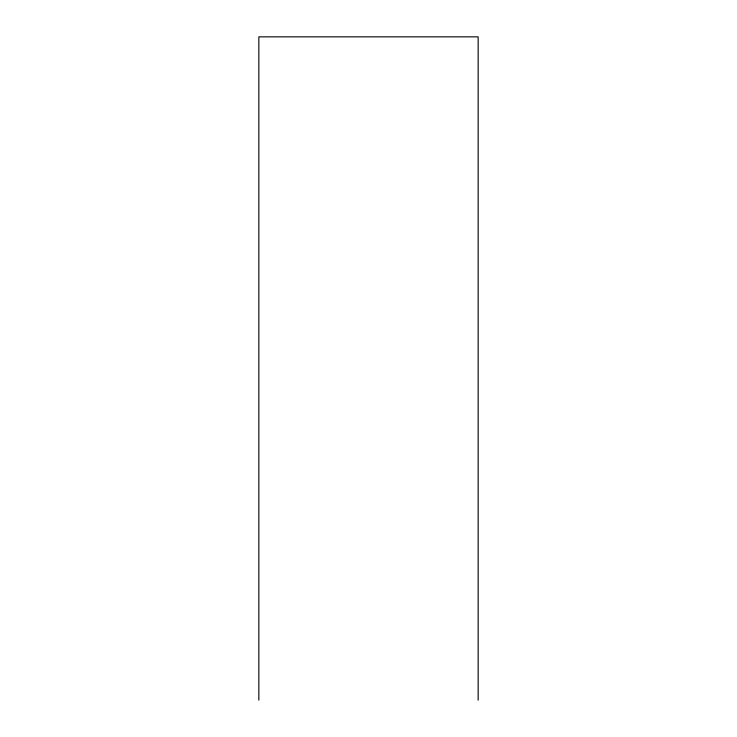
<?xml version="1.0" encoding="UTF-8"?>
<svg xmlns="http://www.w3.org/2000/svg" width="737" height="737" viewBox="0 0 737 737"><rect width="100%" height="100%" fill="white"/><g stroke="black" fill="none" stroke-linecap="round" stroke-linejoin="round"><path stroke-width="1.11" d="M478.156 700.15L478.156 36.85L258.844 36.85L258.844 700.15"/></g></svg>
